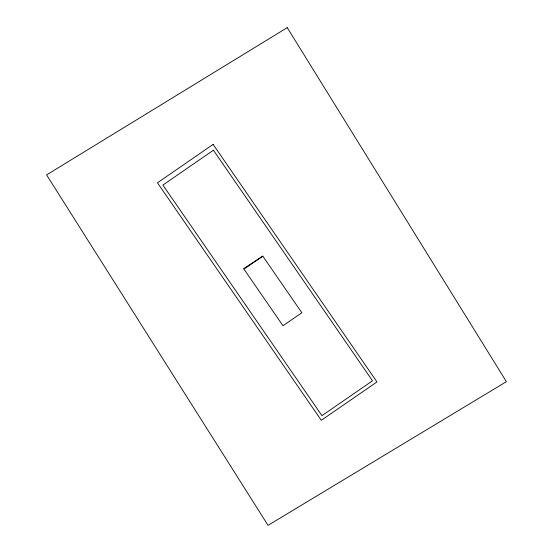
<?xml version="1.0" encoding="UTF-8"?>
<svg xmlns="http://www.w3.org/2000/svg" width="553" height="553" viewBox="0 0 553 553"><rect width="100%" height="100%" fill="white"/><g stroke="black" fill="none" stroke-linecap="round" stroke-linejoin="round"><path stroke-width="0.83" d="M262.806 256.143L243.956 269.152L283.005 325.752L301.855 312.749L262.806 256.143L243.61 268.654M213.112 144.409L157.453 182.808L321.3 420.315L376.959 381.923L213.112 144.409M213.423 150.209L162.886 185.075L321.95 415.656L372.494 380.789L213.423 150.209M287.235 27.65L46.604 174.9L268.046 525.35L506.396 381.674L287.235 27.65"/></g></svg>
